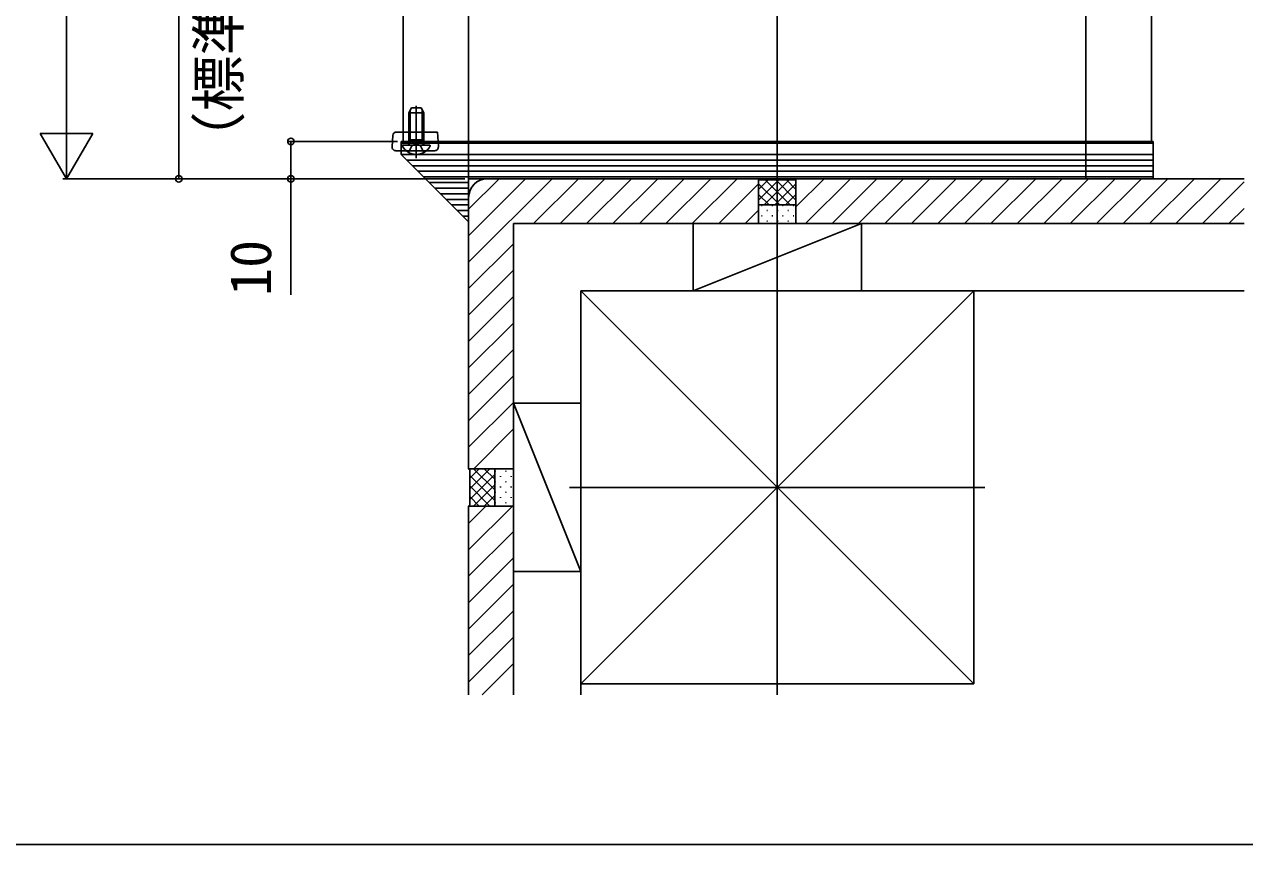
# Model space of a CAD drawing. Units: millimetres, scale not verified. Extents: x -875 to 875, y -1300 to 1292.
# Drawn here: x -367.5 to -41.3, y -1299.7 to -1080.4 of the extents above; entities that cross this region are included whole.
import ezdxf
from ezdxf.enums import TextEntityAlignment as Align

# ---------------------------------------------------------------- set-up
doc = ezdxf.new("R2010")
doc.units = ezdxf.units.MM
doc.header["$LTSCALE"] = 8
for name, color, linetype in [('0-4_YKK_12', 2, 'Continuous'), ('0-5_YKK_13', 4, 'Continuous'), ('0-7_YKK_D', 6, 'Continuous'), ('0-8_YKK_ZWAK', 7, 'Continuous'), ('0-9_YSS_K', 3, 'Continuous'), ('0-A_YSS_KE', 3, 'Continuous')]:
    doc.layers.add(name, color=color, linetype=linetype)
doc.styles.add('ＭＳ ゴシック', font='')
doc.styles.get('ＭＳ ゴシック').set_extended_font_data('MS Gothic')

msp = doc.modelspace()

# ---------------------------------------------------------------- linework, layer by layer
at = {"layer": '0-4_YKK_12'}
for p, q in [((-266.227, -271.7), (-266.227, -1111.7)), ((-66.227, -471.7), (-66.227, -1111.7)), ((-266.227, -1111.7), (-66.227, -1111.7))]:
    msp.add_line(p, q, dxfattribs=at)
at = {"layer": '0-5_YKK_13'}
for p, q in [((-262.727, -1116.2), (-262.727, -1102.212)), ((-264.027, -1102.7), (-264.727, -1104.1)), ((-264.727, -1111.3), (-264.727, -1104.1)), ((-260.727, -1104.1), (-264.727, -1104.1)), ((-264.348, -1111.3), (-264.348, -1103.342)), ((-261.427, -1102.7), (-264.027, -1102.7)), ((-260.727, -1104.1), (-261.427, -1102.7)), ((-261.106, -1111.3), (-261.106, -1103.342)), ((-260.727, -1111.3), (-260.727, -1104.1)), ((-269.009, -1110.139), (-269.192, -1113.139)), ((-266.757, -1109.2), (-268.011, -1109.2)), ((-266.401, -1109.2), (-266.757, -1109.2)), ((-266.727, -1112.2), (-266.727, -1111.7)), ((-266.727, -1111.7), (-65.727, -1111.7)), ((-266.727, -1115.2), (-266.727, -1112.2)), ((-266.727, -1112.2), (-65.727, -1112.2)), ((-266.401, -1109.2), (-257.063, -1109.2)), ((-260.727, -1111.3), (-264.727, -1111.3)), ((-264.727, -1111.3), (-264.583, -1112.112)), ((-264.348, -1111.3), (-264.588, -1112.315)), ((-262.727, -1112.242), (-263.872, -1112.851)), ((-262.727, -1112.242), (-261.582, -1112.851)), ((-261.106, -1111.3), (-260.866, -1112.315)), ((-260.727, -1111.3), (-260.872, -1112.112)), ((-257.063, -1109.2), (-256.91, -1111.7)), ((-256.822, -1113.139), (-256.91, -1111.7)), ((-268.194, -1114.2), (-257.82, -1114.2)), ((-65.727, -1115.2), (-266.727, -1115.2)), ((-248.727, -1133.2), (-266.727, -1115.2)), ((-266.323, -1112.7), (-259.132, -1112.7)), ((-264.777, -1114.666), (-263.872, -1112.851)), ((-260.677, -1114.666), (-261.582, -1112.851)), ((-65.727, -1116.7), (-265.227, -1116.7)), ((-65.727, -1118.2), (-263.727, -1118.2)), ((-65.727, -1119.7), (-262.227, -1119.7)), ((-65.727, -1121.2), (-260.727, -1121.2)), ((-248.727, -1133.2), (-248.727, -1121.7)), ((-248.727, -1122.7), (-259.227, -1122.7)), ((-248.727, -1124.2), (-257.727, -1124.2)), ((-248.727, -1125.7), (-256.227, -1125.7)), ((-248.727, -1127.2), (-254.727, -1127.2)), ((-248.727, -1128.7), (-253.227, -1128.7)), ((-248.727, -1130.2), (-251.727, -1130.2)), ((-248.727, -1131.7), (-250.227, -1131.7))]:
    msp.add_line(p, q, dxfattribs=at)
for points in [[(-266.727, -1112.2), (-65.727, -1112.2), (-65.727, -1111.7)], [(-266.727, -1115.2), (-65.727, -1115.2), (-65.727, -1112.2)], [(-65.727, -1115.2), (-65.727, -1121.7), (-248.727, -1121.7)]]:
    msp.add_lwpolyline(points, dxfattribs=at)
for centre, radius, start, end in [((-268.011, -1110.2), 1, 90, 176.5), ((-265.075, -1112.2), 0.5, 270, 10.09096), ((-260.38, -1112.2), 0.5, 169.90904, 270), ((-268.194, -1113.2), 1, 176.5, 270), ((-266.323, -1112.854), 0.154, 90, 207.28096), ((-262.727, -1111), 4.2, 207.28096, 332.71904), ((-259.132, -1112.854), 0.154, 332.71904, 90), ((-257.82, -1113.2), 1, 270, 3.5)]:
    msp.add_arc(centre, radius, start, end, dxfattribs=at)
at = {"layer": '0-7_YKK_D'}
for p, q in [((-356.227, -385.7), (-356.227, -1107.7)), ((-326.227, -1006.7), (-326.227, -1121.7)), ((-356.227, -1121.7), (-356.227, -1097.451)), ((-356.227, -1121.7), (-363.227, -1109.576)), ((-349.227, -1109.576), (-363.227, -1109.576)), ((-356.227, -1121.7), (-349.227, -1109.576)), ((-267.727, -1111.7), (-297.227, -1111.7)), ((-249.727, -1121.7), (-357.227, -1121.7)), ((-249.727, -1121.7), (-327.227, -1121.7)), ((-249.727, -1121.7), (-297.227, -1121.7))]:
    msp.add_line(p, q, dxfattribs=at)
msp.add_lwpolyline([(-296.227, -1111.7), (-296.227, -1121.7), (-296.227, -1152.7)], dxfattribs=at)
for centre in [(-296.227, -1111.7), (-326.227, -1121.7), (-296.227, -1121.7)]:
    msp.add_circle(centre, 0.875, dxfattribs=at)
at = {"layer": '0-8_YKK_ZWAK'}
msp.add_lwpolyline([(-875, -1299.7), (875, -1299.7), (875, 1250.3)], dxfattribs=at)
at = {"layer": '0-9_YSS_K'}
for p, q in [((-248.727, -1126.7), (-248.727, -289.2)), ((-166.227, -1259.7), (-166.227, -371.7)), ((-83.727, -1121.7), (-83.727, -454.2)), ((-248.727, -1143.989), (-226.438, -1121.7)), ((-248.727, -1136.918), (-233.509, -1121.7)), ((-248.727, -1129.847), (-240.58, -1121.7)), ((-171.227, -1121.7), (-243.727, -1121.7)), ((-231.367, -1133.7), (-219.367, -1121.7)), ((-224.296, -1133.7), (-212.296, -1121.7)), ((-217.225, -1133.7), (-205.225, -1121.7)), ((-210.154, -1133.7), (-198.154, -1121.7)), ((-203.083, -1133.7), (-191.083, -1121.7)), ((-196.011, -1133.7), (-184.011, -1121.7)), ((-188.94, -1133.7), (-176.94, -1121.7)), ((-171.227, -1121.7), (-170.927, -1122)), ((-171.227, -1121.7), (-171.227, -1133.7)), ((-171.227, -1127.386), (-165.841, -1122)), ((-171.227, -1124.558), (-168.669, -1122)), ((-170.927, -1122), (-161.527, -1122)), ((-169.712, -1128.7), (-163.012, -1122)), ((-169.442, -1122), (-162.742, -1128.7)), ((-166.613, -1122), (-161.227, -1127.386)), ((-163.785, -1122), (-161.227, -1124.558)), ((-161.227, -1121.7), (-161.527, -1122)), ((-161.227, -1129.207), (-153.72, -1121.7)), ((-41.433, -1121.7), (-161.227, -1121.7)), ((-161.227, -1133.7), (-161.227, -1121.7)), ((-158.649, -1133.7), (-146.649, -1121.7)), ((-151.578, -1133.7), (-139.578, -1121.7)), ((-144.507, -1133.7), (-132.507, -1121.7)), ((-137.436, -1133.7), (-125.436, -1121.7)), ((-130.365, -1133.7), (-118.365, -1121.7)), ((-123.293, -1133.7), (-111.293, -1121.7)), ((-116.222, -1133.7), (-104.222, -1121.7)), ((-109.151, -1133.7), (-97.151, -1121.7)), ((-102.08, -1133.7), (-90.08, -1121.7)), ((-95.009, -1133.7), (-83.009, -1121.7)), ((-87.938, -1133.7), (-75.938, -1121.7)), ((-80.867, -1133.7), (-68.867, -1121.7)), ((-73.796, -1133.7), (-61.796, -1121.7)), ((-66.725, -1133.7), (-54.725, -1121.7)), ((-59.654, -1133.7), (-47.654, -1121.7)), ((-181.869, -1133.7), (-171.227, -1123.058)), ((-171.227, -1123.043), (-165.57, -1128.7)), ((-166.884, -1128.7), (-161.227, -1123.043)), ((-52.583, -1133.7), (-41.433, -1122.55)), ((-248.727, -1126.7), (-248.727, -1199.2)), ((-171.227, -1125.872), (-168.399, -1128.7)), ((-164.056, -1128.7), (-161.227, -1125.872)), ((-174.798, -1133.7), (-171.227, -1130.129)), ((-161.227, -1128.7), (-171.227, -1128.7)), ((-170.47, -1128.801), (-170.27, -1128.801)), ((-170.47, -1131.629), (-170.27, -1131.629)), ((-169.056, -1130.215), (-168.856, -1130.215)), ((-167.641, -1128.801), (-167.441, -1128.801)), ((-167.641, -1131.629), (-167.441, -1131.629)), ((-166.227, -1130.215), (-166.027, -1130.215)), ((-164.813, -1128.801), (-164.613, -1128.801)), ((-164.813, -1131.629), (-164.613, -1131.629)), ((-163.399, -1130.215), (-163.199, -1130.215)), ((-161.985, -1128.801), (-161.785, -1128.801)), ((-161.985, -1131.629), (-161.785, -1131.629)), ((-45.512, -1133.7), (-41.433, -1129.621)), ((-236.727, -1133.7), (-236.727, -1199.2)), ((-171.227, -1133.7), (-236.727, -1133.7)), ((-188.727, -1133.7), (-188.727, -1151.7)), ((-143.727, -1133.7), (-188.727, -1151.7)), ((-169.056, -1133.043), (-168.856, -1133.043)), ((-166.227, -1133.043), (-166.027, -1133.043)), ((-163.399, -1133.043), (-163.199, -1133.043)), ((-41.433, -1133.7), (-161.227, -1133.7)), ((-248.727, -1151.06), (-236.727, -1139.06)), ((-248.727, -1158.131), (-236.727, -1146.131)), ((-248.727, -1165.203), (-236.727, -1153.203)), ((-218.727, -1151.7), (-113.727, -1151.7)), ((-218.727, -1256.7), (-218.727, -1151.7)), ((-218.727, -1151.7), (-113.727, -1256.7)), ((-113.727, -1151.7), (-218.727, -1256.7)), ((-188.727, -1151.7), (-143.727, -1151.7)), ((-248.727, -1172.274), (-236.727, -1160.274)), ((-248.727, -1179.345), (-236.727, -1167.345)), ((-248.727, -1186.416), (-236.727, -1174.416)), ((-248.727, -1193.487), (-236.727, -1181.487)), ((-236.727, -1181.7), (-218.727, -1226.7)), ((-218.727, -1226.7), (-218.727, -1181.7)), ((-247.369, -1199.2), (-236.727, -1188.558)), ((-248.727, -1199.2), (-236.727, -1199.2)), ((-248.727, -1199.2), (-248.427, -1199.5)), ((-248.427, -1204.586), (-243.041, -1199.2)), ((-248.427, -1201.758), (-245.869, -1199.2)), ((-248.427, -1208.9), (-248.427, -1199.5)), ((-241.727, -1204.857), (-247.384, -1199.2)), ((-241.727, -1202.028), (-244.556, -1199.2)), ((-241.727, -1199.2), (-241.727, -1209.2)), ((-241.627, -1199.957), (-241.627, -1199.757)), ((-238.798, -1199.957), (-238.798, -1199.757)), ((-248.427, -1207.415), (-241.727, -1200.715)), ((-241.727, -1207.685), (-248.427, -1200.985)), ((-247.384, -1209.2), (-241.727, -1203.543)), ((-241.627, -1202.786), (-241.627, -1202.586)), ((-240.212, -1201.372), (-240.212, -1201.172)), ((-238.798, -1202.786), (-238.798, -1202.586)), ((-237.384, -1201.372), (-237.384, -1201.172)), ((-243.041, -1209.2), (-248.427, -1203.814)), ((-245.869, -1209.2), (-248.427, -1206.642)), ((-244.556, -1209.2), (-241.727, -1206.372)), ((-241.627, -1205.614), (-241.627, -1205.414)), ((-240.212, -1204.2), (-240.212, -1204)), ((-240.212, -1207.028), (-240.212, -1206.828)), ((-238.798, -1205.614), (-238.798, -1205.414)), ((-237.384, -1204.2), (-237.384, -1204)), ((-237.384, -1207.028), (-237.384, -1206.828)), ((-221.727, -1204.2), (-110.727, -1204.2)), ((-248.727, -1209.2), (-248.427, -1208.9)), ((-248.727, -1209.2), (-236.727, -1209.2)), ((-248.727, -1209.2), (-248.727, -1259.7)), ((-248.727, -1220.894), (-237.034, -1209.2)), ((-248.727, -1213.823), (-244.105, -1209.2)), ((-241.627, -1208.443), (-241.627, -1208.243)), ((-238.798, -1208.443), (-238.798, -1208.243)), ((-236.727, -1209.2), (-236.727, -1259.7)), ((-248.727, -1227.965), (-236.727, -1215.965)), ((-248.727, -1235.036), (-236.727, -1223.036)), ((-236.727, -1226.7), (-218.727, -1226.7)), ((-248.727, -1242.107), (-236.727, -1230.107)), ((-248.727, -1249.178), (-236.727, -1237.178)), ((-248.727, -1256.249), (-236.727, -1244.249)), ((-245.107, -1259.7), (-236.727, -1251.32))]:
    msp.add_line(p, q, dxfattribs=at)
for points in [[(-171.227, -1121.7), (-171.227, -1133.7), (-161.227, -1133.7), (-161.227, -1121.7)], [(-188.727, -1133.7), (-143.727, -1133.7), (-143.727, -1151.7)], [(-218.727, -1256.7), (-113.727, -1256.7), (-113.727, -1151.7)], [(-236.727, -1226.7), (-236.727, -1181.7), (-218.727, -1181.7)], [(-248.727, -1209.2), (-236.727, -1209.2), (-236.727, -1199.2), (-248.727, -1199.2)]]:
    msp.add_lwpolyline(points, dxfattribs=at)
msp.add_arc((-243.727, -1126.7), 5, 90, 180, dxfattribs=at)
at = {"layer": '0-A_YSS_KE'}
msp.add_lwpolyline([(-41.433, -1151.7), (-218.727, -1151.7), (-218.727, -1259.7)], dxfattribs=at)

# ---------------------------------------------------------------- texts
at = {"layer": '0-7_YKK_D', "style": 'ＭＳ ゴシック'}
for s, p in [('（標準：115）', (-306.756, -1118.703)), ('10', (-298.227, -1153.001))]:
    msp.add_text(s, height=11, rotation=90, dxfattribs=at).set_placement(p, align=Align.BOTTOM_LEFT)

doc.saveas('drawing.dxf')
